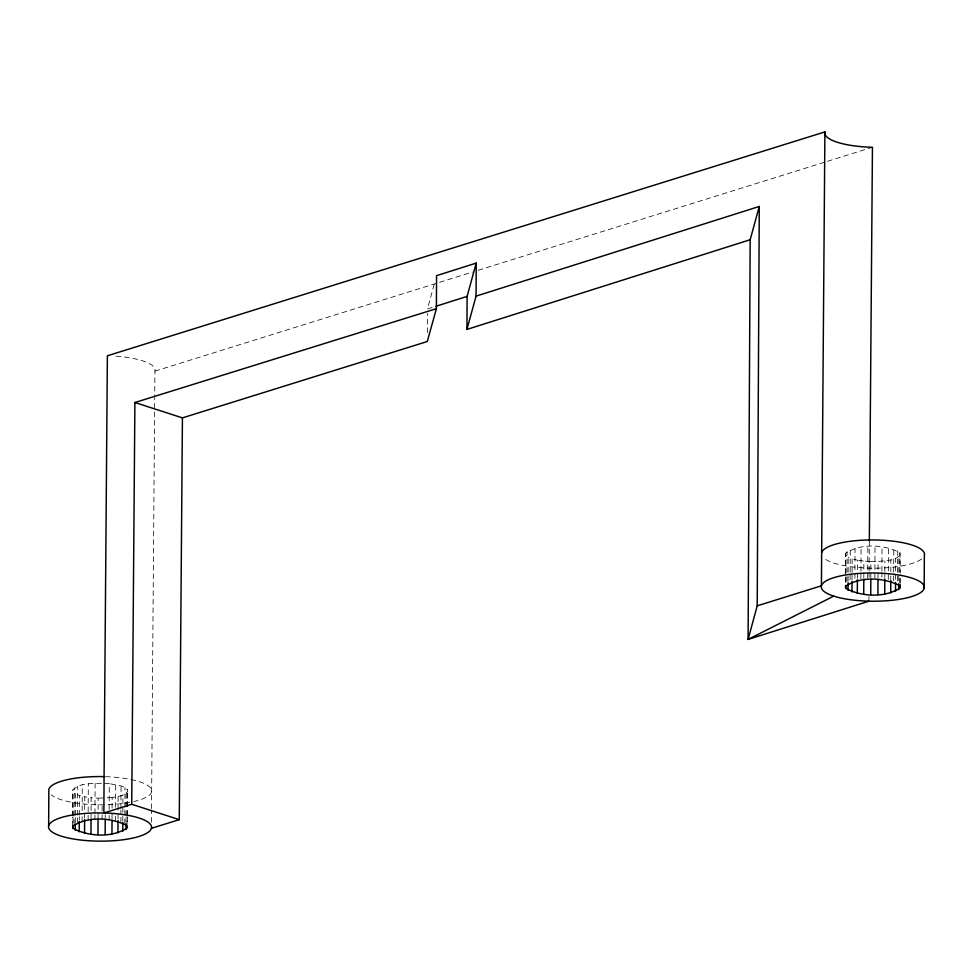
<?xml version="1.0" encoding="UTF-8"?>
<svg xmlns="http://www.w3.org/2000/svg" width="973" height="973" viewBox="0 0 973 973"><rect width="100%" height="100%" fill="white"/><g stroke="black" fill="none" stroke-linecap="round" stroke-linejoin="round"><path stroke-width="0.73" stroke-dasharray="4.87 3.65" d="M427.342 332.632L427.427 313.391M72.634 826.332L72.671 817.247M72.683 815.739L72.817 789.991C80.041 782.316 92.581 783.861 102.274 783.192M73.06 822.246L73.084 817.697M73.097 816.189L72.817 789.991M74.094 824.411L74.13 816.846M74.143 815.325L74.289 788.081M75.31 822.599L75.347 816.554M75.359 815.033L75.468 793.834L73.218 791.961M77.329 822.672L77.354 816.627M77.366 815.106L77.512 786.342M79.263 819.728L79.287 816.7M79.287 815.179L79.397 795.5L75.468 793.834M82.109 821.236L82.133 816.688M82.158 810.631L82.291 784.895M84.627 818.038L84.748 796.838L79.397 795.5M88.105 820.19L88.3 783.849M91.036 818.95L91.146 797.751L84.748 796.838M94.916 819.607L94.94 815.058M94.953 813.55L95.111 783.265M98.066 817.867L98.176 798.188L91.146 797.751M102.08 819.534L102.165 804.391M105.23 817.794L105.242 814.766M109.11 819.971L109.134 815.423M109.158 809.366L109.292 783.63L103.673 783.277M112.041 818.731L112.065 814.182M112.09 808.125L112.15 797.532C117.417 796.364 124.276 796.279 127.621 791.377L127.22 789.419L124.982 787.546L121.053 785.88L109.292 783.63M115.507 820.884L115.532 816.335M115.58 807.249L115.702 784.542M118.025 819.193L118.074 811.628M118.074 810.108L118.147 796.486M120.859 822.221L120.92 810.108M120.932 808.587L121.053 785.88M122.793 820.774L122.926 795.038M124.787 823.876L124.836 816.311M124.836 814.79L124.872 808.733M124.872 807.225L124.982 787.546M126.016 822.063L126.04 817.527M126.04 816.006L126.076 808.441M126.089 806.933L126.162 793.299M127.037 825.761L127.086 816.675M127.086 815.155L127.22 789.419M127.463 821.662L127.487 817.125M127.499 815.605L127.536 808.04M127.548 806.52L127.621 791.377M151.447 822.27L151.508 810.156M151.52 808.648L154.914 371.151A51.533 14.121 0.3 0 0 114.79 356.118M845.415 581.903L845.561 553.369C860.375 543.129 884.384 544.248 899.964 552.786L900.28 572.781M845.829 582.365L845.561 553.369M846.875 581.477L846.911 573.973M846.924 572.477L847.033 551.448M848.079 581.234L848.128 573.729M848.128 572.221L848.213 557.213L845.963 555.328M850.098 579.738L850.134 573.742M850.147 572.233L850.256 549.709M852.032 579.896L852.056 573.888M852.068 572.392L852.141 558.867L848.213 557.213M854.878 578.303L855.036 548.273M857.395 578.23L857.493 560.205L852.141 558.867M860.874 578.753L860.91 572.744M860.923 571.248L861.044 547.215M863.805 577.646L863.89 561.117L857.493 560.205M867.697 578.169L867.855 546.644M868.95 599.648L868.974 596.656M869.071 577.123L869.096 572.623M869.108 571.127L869.339 540.769M870.835 578.071L870.92 561.555L863.89 561.117M874.849 578.096L875.019 546.558M877.987 577.998L878.084 561.482C885.503 560.424 895.196 561.105 900.366 554.756M881.891 577.025L881.903 572.525M881.915 571.029L882.037 546.996M884.81 577.415L884.834 572.915M884.834 571.419L884.895 560.898M888.276 579.446L888.446 547.921M890.782 580.881L890.818 573.365M890.83 571.869L890.891 559.852M893.628 580.784L893.798 549.246M895.561 579.434L895.671 558.417M897.568 580.942L897.726 550.913M898.784 580.699L898.906 556.678M899.806 582.827L899.83 578.315M899.867 572.319L899.964 552.786M900.22 583.289L900.268 574.277M434.189 284.347L427.451 308.952L434.53 306.714M154.914 371.151L472.367 272.099M478.169 270.287L826.053 161.749M827.5 161.299L870.981 147.726M112.15 797.532L98.176 798.188M870.92 561.555L878.084 561.482M105.546 776.673A51.533 14.121 0.3 0 1 149.392 786.707A51.533 14.121 0.3 0 1 133.836 801.545M129.847 802.384A51.533 14.121 0.3 0 1 51.277 794.868M921.601 558.952A51.533 14.121 0.3 0 1 870.799 568.159A51.533 14.121 0.3 0 1 823.073 557.347"/><path stroke-width="1.46" d="M48.65 825.724L48.845 789.383A51.533 14.121 0.3 0 1 104.075 776.624L107.383 355.79L824.897 131.914A51.533 14.121 0.3 0 0 872.44 147.276L869.339 540.769M73.036 828.303L72.634 826.332C87.436 816.104 111.445 817.211 127.037 825.761L127.439 827.719C112.625 837.96 88.616 836.841 73.036 828.303L73.048 825.274M75.274 830.176L75.31 824.119M79.202 831.842L79.263 821.236M84.554 833.18L84.627 819.546M90.963 834.092L91.024 820.458M97.981 834.53L98.054 819.388M104.075 776.624L103.88 812.966L131.732 804.282L179.263 819.643L182.425 417.879L427.293 341.511L436.391 308.684L436.561 275.651L476.223 263.099L476.052 296.133L466.931 329.421L750.171 239.747L759.281 206.458L476.052 296.133M105.145 834.445L105.218 819.315M111.956 833.873L112.029 820.239M117.964 832.827L118.025 820.713M122.744 831.38L122.793 822.294M125.967 829.641L126.004 823.584M466.931 329.421L467.101 296.4L476.223 263.099M750.171 239.747L748.103 639.419L868.95 601.156M833.739 596.121L748.103 639.419L757.213 605.826L759.281 206.458M824.897 131.914L821.407 585.795L757.213 605.826M900.22 584.785L900.195 587.789C885.381 598.018 861.385 596.911 845.792 588.361L845.805 585.369M848.03 590.246L848.079 582.742M851.971 591.912L852.02 581.392M857.31 593.238L857.383 579.726M863.72 594.162L863.793 579.142M870.738 594.6L870.823 579.58M877.901 594.515L877.987 579.507M884.725 593.944L884.798 578.923M890.721 592.885L890.782 580.881M895.501 591.45L895.549 582.438M898.736 589.711L898.76 583.703M924.18 588.397A51.533 14.121 0.3 0 0 850.438 574.265A51.533 14.121 0.3 0 0 843.773 598.626A51.533 14.121 0.3 0 0 924.18 588.397L924.35 555.364A51.533 14.121 0.3 0 0 876.819 540.003A51.533 14.121 0.3 0 0 821.589 552.761M131.732 804.282L134.894 402.518L436.391 308.684M435.953 306.264L467.101 296.4M151.411 828.327A51.533 14.121 0.3 0 0 77.67 814.206A51.533 14.121 0.3 0 0 71.005 838.556A51.533 14.121 0.3 0 0 151.411 828.327L179.263 819.643M134.894 402.518L182.425 417.879M900.195 587.789L899.794 585.831C884.202 577.281 860.205 576.174 845.391 586.403L845.792 588.361"/></g></svg>
